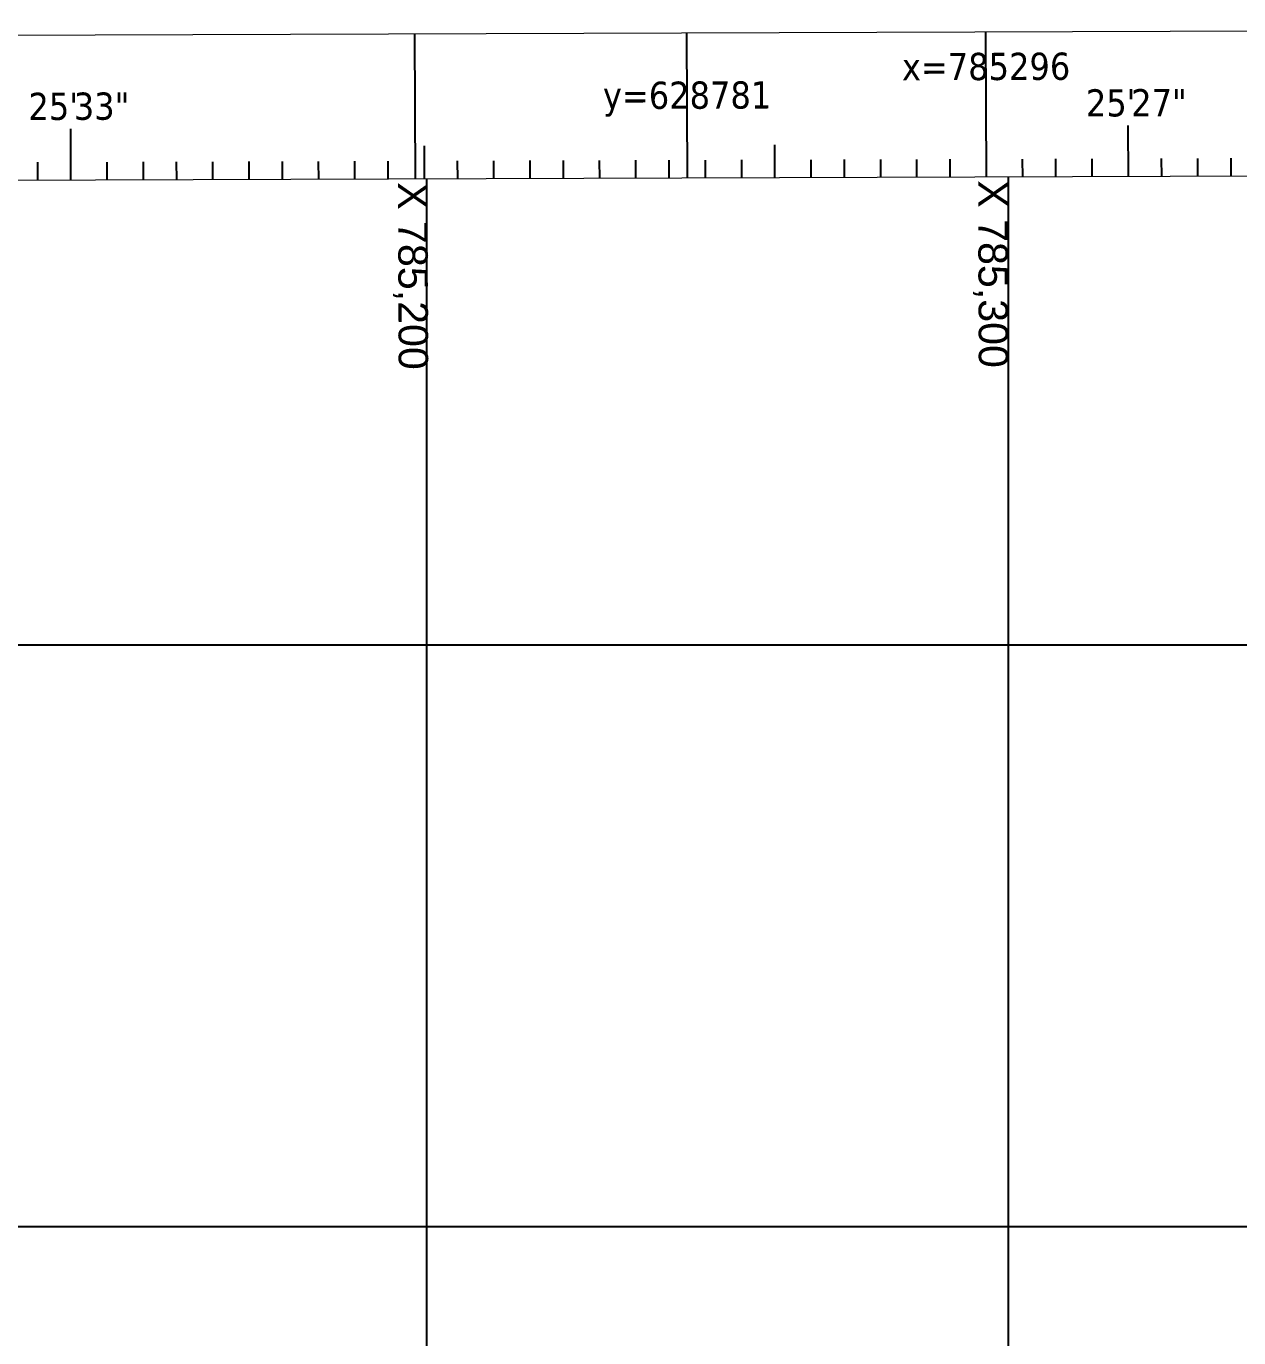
# Model space of a CAD drawing. Header units: millimetres. Extents: x 784883 to 785608, y 628235 to 628806.
# Drawn here: x 785131.2 to 785339.6, y 628580.9 to 628806.3 of the extents above; entities that cross this region are included whole.
import ezdxf

# ---------------------------------------------------------------- set-up
doc = ezdxf.new("R2010")
doc.units = ezdxf.units.MM
for name, color, linetype in [('Borders', 7, 'Continuous'), ('Lat_Lon_Grid', 7, 'Continuous'), ('Projection_Grid', 7, 'Continuous')]:
    doc.layers.add(name, color=color, linetype=linetype)

msp = doc.modelspace()

# ---------------------------------------------------------------- linework, layer by layer
at = {"layer": 'Borders', "color": 18, "linetype": 'Continuous', "lineweight": 20, "true_color": 0x000000}
for p, q in [((785606.16, 628806.29), (784883.26, 628803.89)), ((785581.31, 628781.28), (784908.27, 628779.05))]:
    msp.add_line(p, q, dxfattribs=at)
at = {"layer": 'Lat_Lon_Grid', "color": 18, "linetype": 'Continuous', "true_color": 0x000000}
for p, q in [((785198.05, 628780.01), (785197.97, 628804.94)), ((785244.79, 628780.17), (785244.71, 628805.09)), ((785296.2, 628780.34), (785296.12, 628805.26)), ((785138.85, 628779.81), (785138.82, 628788.64)), ((785320.61, 628780.42), (785320.58, 628789.25)), ((785199.61, 628780.02), (785199.59, 628785.73)), ((785259.85, 628780.22), (785259.83, 628785.93)), ((785278.03, 628780.28), (785278.02, 628783.39)), ((785284.26, 628780.3), (785284.25, 628783.41)), ((785289.97, 628780.31), (785289.96, 628783.43)), ((785296.2, 628780.34), (785296.19, 628783.45)), ((785302.43, 628780.36), (785302.42, 628783.47)), ((785308.15, 628780.38), (785308.14, 628783.49)), ((785314.38, 628780.4), (785314.37, 628783.51)), ((785326.32, 628780.44), (785326.31, 628783.55)), ((785332.56, 628780.46), (785332.55, 628783.57)), ((785338.27, 628780.48), (785338.26, 628783.59)), ((785133.14, 628779.79), (785133.13, 628782.91)), ((785145.08, 628779.83), (785145.07, 628782.95)), ((785151.31, 628779.86), (785151.3, 628782.97)), ((785157.02, 628779.87), (785157.01, 628782.99)), ((785163.26, 628779.89), (785163.25, 628783.01)), ((785169.49, 628779.92), (785169.48, 628783.03)), ((785175.2, 628779.93), (785175.19, 628783.05)), ((785181.43, 628779.96), (785181.42, 628783.07)), ((785187.66, 628779.98), (785187.65, 628783.09)), ((785193.38, 628779.99), (785193.37, 628783.11)), ((785205.32, 628780.03), (785205.31, 628783.15)), ((785211.55, 628780.05), (785211.54, 628783.17)), ((785217.79, 628780.08), (785217.78, 628783.19)), ((785223.5, 628780.09), (785223.49, 628783.21)), ((785229.73, 628780.12), (785229.72, 628783.23)), ((785235.96, 628780.14), (785235.95, 628783.25)), ((785241.67, 628780.15), (785241.66, 628783.27)), ((785247.91, 628780.18), (785247.9, 628783.29)), ((785254.14, 628780.2), (785254.13, 628783.31)), ((785266.08, 628780.24), (785266.07, 628783.35)), ((785271.79, 628780.25), (785271.78, 628783.37))]:
    msp.add_line(p, q, dxfattribs=at)
at = {"layer": 'Projection_Grid', "color": 18, "linetype": 'Continuous', "true_color": 0x000000}
for p, q in [((785200, 628260.77), (785200, 628779.93)), ((785300, 628261.1), (785300, 628780.27)), ((784908.63, 628700), (785581.48, 628700)), ((784908.96, 628600), (785581.81, 628600))]:
    msp.add_line(p, q, dxfattribs=at)

# ---------------------------------------------------------------- texts
at = {"layer": 'Lat_Lon_Grid', "color": 18, "true_color": 0x000000, "char_height": 4.6739, "rotation": 0.19}
for s, insert, width, attachment_point in [('{\\fTahoma|b0|i0|c1|p0;x=785296}', (785296.15, 628796.95), 289.7829, 8), ("{\\fTahoma|b0|i0|c1|p0;25'}", (785131.53, 628794.85), 243.0437, 1), ('{\\fTahoma|b0|i0|c1|p0;33"}', (785139.32, 628794.88), 243.0437, 1), ('{\\fTahoma|b0|i0|c1|p0;y=628781}', (785244.74, 628796.78), 289.7829, 2), ("{\\fTahoma|b0|i0|c1|p0;25'}", (785313.29, 628795.45), 243.0437, 1), ('{\\fTahoma|b0|i0|c1|p0;27"}', (785321.08, 628795.48), 243.0437, 1)]:
    msp.add_mtext(s, dxfattribs=dict(at, insert=insert, width=width, attachment_point=attachment_point))
at = {"layer": 'Projection_Grid', "color": 18, "true_color": 0x000000, "char_height": 5.0634, "width": 475.9606, "attachment_point": 1, "rotation": 270.19}
for s, insert in [('{\\fMicrosoft Sans Serif|b0|i0|c1|p0;X\\~785,200}', (785200.13, 628779.5)), ('{\\fMicrosoft Sans Serif|b0|i0|c1|p0;X\\~785,300}', (785299.84, 628779.83))]:
    msp.add_mtext(s, dxfattribs=dict(at, insert=insert))

doc.saveas('drawing.dxf')
